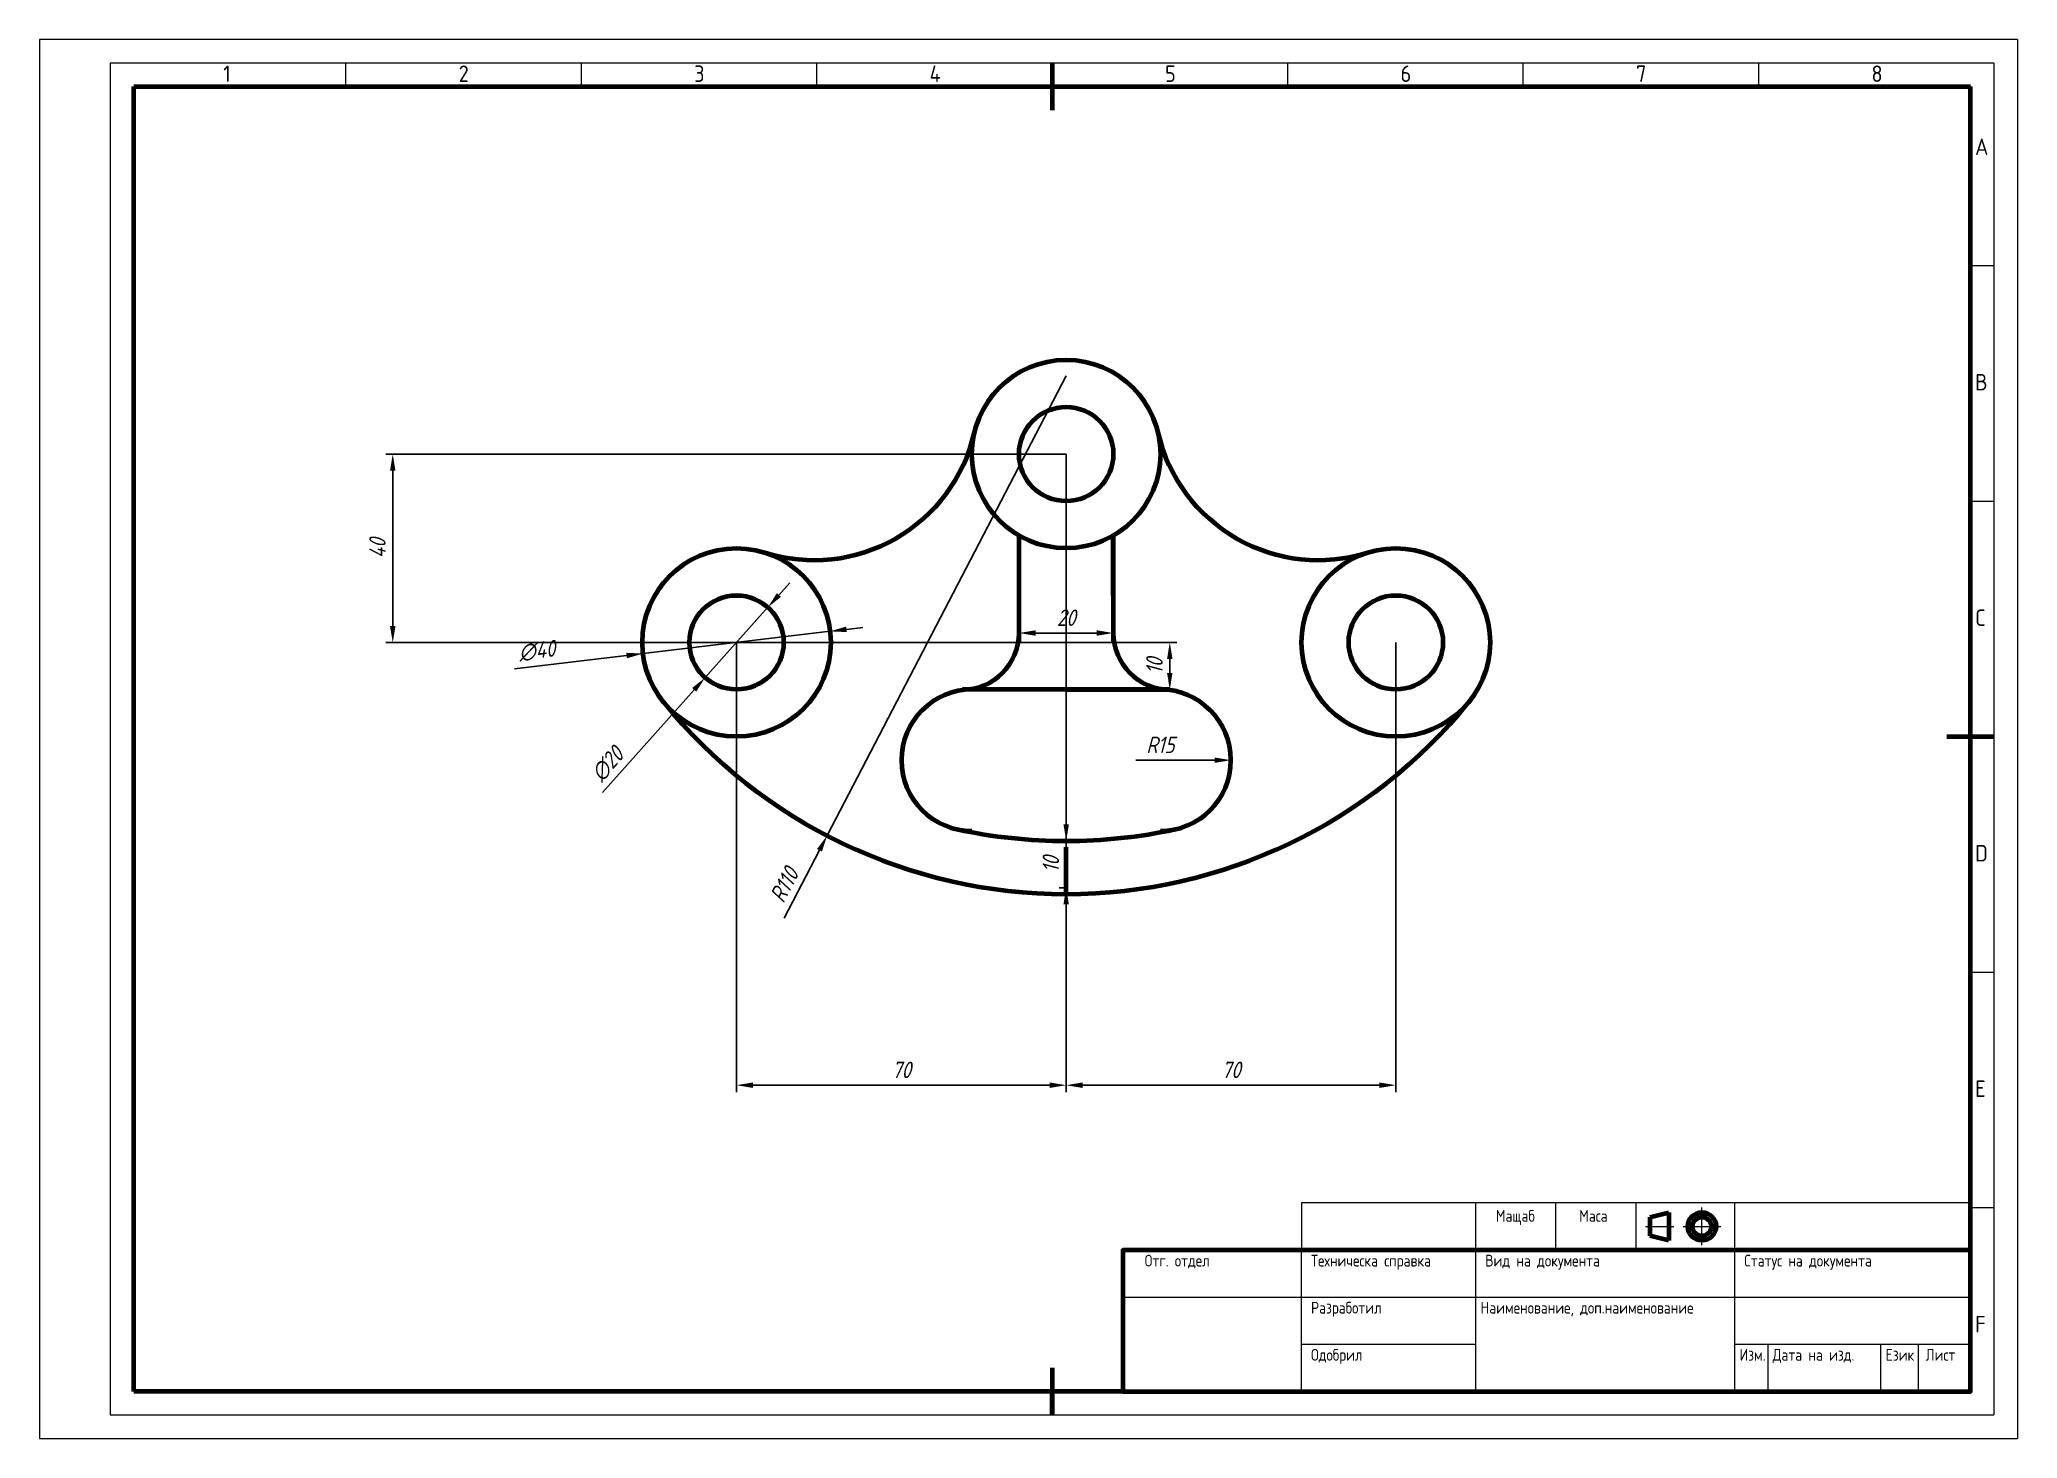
# Model space of a CAD drawing. Extents: x 0 to 420, y 0 to 297.
import ezdxf
from ezdxf.enums import TextEntityAlignment as Align

# ---------------------------------------------------------------- set-up
doc = ezdxf.new("R2010")
doc.units = 0
doc.layers.get('DEFPOINTS').update_dxf_attribs({"linetype": 'CONTINUOUS'})
for name, color, linetype, lineweight in [('Dimensions', 80, 'CONTINUOUS', 20), ('Narrow', 160, 'CONTINUOUS', 20), ('Text35', 253, 'CONTINUOUS', 35), ('Wide', 10, 'CONTINUOUS', 70)]:
    doc.layers.add(name, color=color, linetype=linetype, lineweight=lineweight)
doc.styles.add('ISO Proportional', font='isocp.shx')
doc.styles.get("Standard").update_dxf_attribs({"font": 'simplexc.shx', "width": 0.8, "oblique": 15})
doc.styles.add('WFTEXTn', font='simplexc.shx', dxfattribs={"width": 0.8})
doc.dimstyles.get("Standard").update_dxf_attribs({"dimtxt": 3.5, "dimasz": 3.5, "dimexe": 1.5, "dimexo": 0, "dimgap": 1.5, "dimtad": 1, "dimdsep": 46, "dimtxsty": 'Standard', "dimcen": -1.5, "dimdle": 1.25, "dimadec": 0, "dimazin": 0, "dimtfac": 0.75, "dimtdec": 1, "dimtmove": 0, "dimatfit": 3, "dimfxl": 1, "dimtolj": 1, "dimarcsym": 0})
doc.dimstyles.new('STANDARD$3', dxfattribs={"dimtxt": 3.5, "dimasz": 3.5, "dimexe": 1.5, "dimexo": 0, "dimgap": 1.5, "dimtad": 1, "dimdsep": 46, "dimtxsty": 'Standard', "dimcen": -1.5, "dimdle": 1.25, "dimadec": 0, "dimazin": 0, "dimtfac": 0.75, "dimtdec": 1, "dimtmove": 0, "dimatfit": 0, "dimfxl": 1, "dimtolj": 1, "dimarcsym": 0})

# ---------------------------------------------------------------- blocks, each defined once
blk = doc.blocks.new('*D18')
at = {"layer": 'DEFPOINTS', "color": 0, "ltscale": 0.5, "transparency": 16777216}
for p in [(154.66, 176.46), (141.34, 161.54)]:
    blk.add_point(p, dxfattribs=at)
at = {"layer": 'Dimensions', "color": 0, "lineweight": -2, "ltscale": 0.5, "transparency": 16777216}
for p, q in [((156.99, 179.07), (159.32, 181.68)), ((154.66, 176.46), (141.34, 161.54)), ((139.01, 158.93), (119.53, 137.11))]:
    blk.add_line(p, q, dxfattribs=at)
at = {"layer": 'Dimensions', "color": 0, "ltscale": 0.5, "transparency": 16777216}
for points in [[(156.56, 179.46), (157.43, 178.68), (154.66, 176.46)], [(138.57, 159.32), (139.44, 158.54), (141.34, 161.54)]]:
    blk.add_solid(points, dxfattribs=at)
at = {"layer": 'Dimensions', "color": 0, "ltscale": 0.5, "transparency": 16777216, "insert": (120.58, 143.16), "char_height": 3.5, "attachment_point": 5, "rotation": 48.2397}
blk.add_mtext('\\A1;∅20', dxfattribs=at)
blk = doc.blocks.new('*D19')
at = {"layer": 'DEFPOINTS', "color": 0, "ltscale": 0.5, "transparency": 16777216}
for p in [(167.86, 171.36), (128.14, 166.64)]:
    blk.add_point(p, dxfattribs=at)
at = {"layer": 'Dimensions', "color": 0, "lineweight": -2, "ltscale": 0.5, "transparency": 16777216}
for p, q in [((167.86, 171.36), (128.14, 166.64)), ((171.34, 171.78), (174.81, 172.19)), ((124.66, 166.22), (100.82, 163.38))]:
    blk.add_line(p, q, dxfattribs=at)
at = {"layer": 'Dimensions', "color": 0, "ltscale": 0.5, "transparency": 16777216}
for points in [[(171.27, 172.36), (171.4, 171.2), (167.86, 171.36)], [(124.6, 166.8), (124.73, 165.64), (128.14, 166.64)]]:
    blk.add_solid(points, dxfattribs=at)
at = {"layer": 'Dimensions', "color": 0, "ltscale": 0.5, "transparency": 16777216, "insert": (105.62, 167.23), "char_height": 3.5, "attachment_point": 5, "rotation": 6.789}
blk.add_mtext('\\A1;∅40', dxfattribs=at)
blk = doc.blocks.new('*D20')
at = {"layer": 'DEFPOINTS', "color": 0, "ltscale": 0.5, "transparency": 16777216}
for p in [(75, 209), (218, 209), (148, 169)]:
    blk.add_point(p, dxfattribs=at)
at = {"layer": 'Dimensions', "color": 0, "lineweight": -2, "ltscale": 0.5, "transparency": 16777216}
for p, q in [((218, 209), (73.5, 209)), ((75, 172.5), (75, 205.5)), ((148, 169), (73.5, 169))]:
    blk.add_line(p, q, dxfattribs=at)
at = {"layer": 'Dimensions', "color": 0, "ltscale": 0.5, "transparency": 16777216}
for points in [[(74.42, 205.5), (75.58, 205.5), (75, 209)], [(74.42, 172.5), (75.58, 172.5), (75, 169)]]:
    blk.add_solid(points, dxfattribs=at)
at = {"layer": 'Dimensions', "color": 0, "ltscale": 0.5, "transparency": 16777216, "insert": (71.75, 189), "char_height": 3.5, "attachment_point": 5, "rotation": 90}
blk.add_mtext('\\A1;40', dxfattribs=at)
blk = doc.blocks.new('*D21')
at = {"layer": 'DEFPOINTS', "color": 0, "ltscale": 0.5, "transparency": 16777216}
for p in [(218, 209), (148, 169), (218, 75)]:
    blk.add_point(p, dxfattribs=at)
at = {"layer": 'Dimensions', "color": 0, "lineweight": -2, "ltscale": 0.5, "transparency": 16777216}
for p, q in [((218, 209), (218, 73.5)), ((148, 169), (148, 73.5)), ((151.5, 75), (214.5, 75))]:
    blk.add_line(p, q, dxfattribs=at)
at = {"layer": 'Dimensions', "color": 0, "ltscale": 0.5, "transparency": 16777216}
for points in [[(151.5, 75.58), (151.5, 74.42), (148, 75)], [(214.5, 75.58), (214.5, 74.42), (218, 75)]]:
    blk.add_solid(points, dxfattribs=at)
at = {"layer": 'Dimensions', "color": 0, "ltscale": 0.5, "transparency": 16777216, "insert": (183, 78.25), "char_height": 3.5, "attachment_point": 5}
blk.add_mtext('\\A1;70', dxfattribs=at)
blk = doc.blocks.new('*D22')
at = {"layer": 'DEFPOINTS', "color": 0, "ltscale": 0.5, "transparency": 16777216}
for p in [(218, 209), (288, 169), (288, 75)]:
    blk.add_point(p, dxfattribs=at)
at = {"layer": 'Dimensions', "color": 0, "lineweight": -2, "ltscale": 0.5, "transparency": 16777216}
for p, q in [((218, 209), (218, 73.5)), ((288, 169), (288, 73.5)), ((221.5, 75), (284.5, 75))]:
    blk.add_line(p, q, dxfattribs=at)
at = {"layer": 'Dimensions', "color": 0, "ltscale": 0.5, "transparency": 16777216}
for points in [[(221.5, 75.58), (221.5, 74.42), (218, 75)], [(284.5, 75.58), (284.5, 74.42), (288, 75)]]:
    blk.add_solid(points, dxfattribs=at)
at = {"layer": 'Dimensions', "color": 0, "ltscale": 0.5, "transparency": 16777216, "insert": (253, 78.25), "char_height": 3.5, "attachment_point": 5}
blk.add_mtext('\\A1;70', dxfattribs=at)
blk = doc.blocks.new('*D23')
at = {"layer": 'DEFPOINTS', "color": 0, "ltscale": 0.5, "transparency": 16777216}
for p in [(208, 191.68), (228, 191.68), (228, 171)]:
    blk.add_point(p, dxfattribs=at)
at = {"layer": 'Dimensions', "color": 0, "lineweight": -2, "ltscale": 0.5, "transparency": 16777216}
for p, q in [((208, 191.68), (208, 169.5)), ((228, 191.68), (228, 169.5)), ((211.5, 171), (224.5, 171))]:
    blk.add_line(p, q, dxfattribs=at)
at = {"layer": 'Dimensions', "color": 0, "ltscale": 0.5, "transparency": 16777216}
for points in [[(211.5, 171.58), (211.5, 170.42), (208, 171)], [(224.5, 171.58), (224.5, 170.42), (228, 171)]]:
    blk.add_solid(points, dxfattribs=at)
at = {"layer": 'Dimensions', "color": 0, "ltscale": 0.5, "transparency": 16777216, "insert": (218, 174.25), "char_height": 3.5, "attachment_point": 5}
blk.add_mtext('\\A1;20', dxfattribs=at)
blk = doc.blocks.new('*D24')
at = {"layer": 'DEFPOINTS', "color": 0, "ltscale": 0.5, "transparency": 16777216}
for p in [(238, 144), (253, 144)]:
    blk.add_point(p, dxfattribs=at)
at = {"layer": 'Dimensions', "color": 0, "lineweight": -2, "ltscale": 0.5, "transparency": 16777216}
blk.add_line((232.76, 144), (249.5, 144), dxfattribs=at)
at = {"layer": 'Dimensions', "color": 0, "ltscale": 0.5, "transparency": 16777216}
blk.add_solid([(249.5, 144.58), (249.5, 143.42), (253, 144)], dxfattribs=at)
at = {"layer": 'Dimensions', "color": 0, "ltscale": 0.5, "transparency": 16777216, "insert": (238, 147.25), "char_height": 3.5, "attachment_point": 5}
blk.add_mtext('\\A1;R15', dxfattribs=at)
blk = doc.blocks.new('*D25')
at = {"layer": 'DEFPOINTS', "color": 0, "ltscale": 0.5, "transparency": 16777216}
for p in [(148, 169), (198, 159), (240, 159)]:
    blk.add_point(p, dxfattribs=at)
at = {"layer": 'Dimensions', "color": 0, "lineweight": -2, "ltscale": 0.5, "transparency": 16777216}
for p, q in [((148, 169), (241.5, 169)), ((240, 165.5), (240, 162.5)), ((198, 159), (241.5, 159))]:
    blk.add_line(p, q, dxfattribs=at)
at = {"layer": 'Dimensions', "color": 0, "ltscale": 0.5, "transparency": 16777216}
for points in [[(239.42, 165.5), (240.58, 165.5), (240, 169)], [(239.42, 162.5), (240.58, 162.5), (240, 159)]]:
    blk.add_solid(points, dxfattribs=at)
at = {"layer": 'Dimensions', "color": 0, "ltscale": 0.5, "transparency": 16777216, "insert": (236.75, 164), "char_height": 3.5, "attachment_point": 5, "rotation": 90}
blk.add_mtext('\\A1;10', dxfattribs=at)
blk = doc.blocks.new('*D26')
at = {"layer": 'DEFPOINTS', "color": 0, "ltscale": 0.5, "transparency": 16777216}
for p in [(218, 225.57), (167.23, 127.98)]:
    blk.add_point(p, dxfattribs=at)
at = {"layer": 'Dimensions', "color": 0, "lineweight": -2, "ltscale": 0.5, "transparency": 16777216}
for p, q in [((218, 225.57), (167.23, 127.98)), ((158.1, 110.43), (165.62, 124.88))]:
    blk.add_line(p, q, dxfattribs=at)
at = {"layer": 'Dimensions', "color": 0, "ltscale": 0.5, "transparency": 16777216}
blk.add_solid([(165.1, 125.15), (166.14, 124.61), (167.23, 127.98)], dxfattribs=at)
at = {"layer": 'Dimensions', "color": 0, "ltscale": 0.5, "transparency": 16777216, "insert": (158.12, 117.5), "char_height": 3.5, "attachment_point": 5, "rotation": 62.5155}
blk.add_mtext('\\A1;R110', dxfattribs=at)
blk = doc.blocks.new('*D27')
at = {"layer": 'DEFPOINTS', "color": 0, "ltscale": 0.5, "transparency": 16777216}
for p in [(218, 126.87), (218, 116.87), (218, 116.87)]:
    blk.add_point(p, dxfattribs=at)
at = {"layer": 'Dimensions', "color": 0, "lineweight": -2, "ltscale": 0.5, "transparency": 16777216}
for p, q in [((218, 130.37), (218, 133.87)), ((218, 126.87), (216.5, 126.87)), ((218, 126.87), (218, 116.87)), ((218, 116.87), (216.5, 116.87)), ((218, 113.37), (218, 109.87))]:
    blk.add_line(p, q, dxfattribs=at)
at = {"layer": 'Dimensions', "color": 0, "ltscale": 0.5, "transparency": 16777216}
for points in [[(217.42, 130.37), (218.58, 130.37), (218, 126.87)], [(217.42, 113.37), (218.58, 113.37), (218, 116.87)]]:
    blk.add_solid(points, dxfattribs=at)
at = {"layer": 'Dimensions', "color": 0, "ltscale": 0.5, "transparency": 16777216, "insert": (214.75, 121.87), "char_height": 3.5, "attachment_point": 5, "rotation": 90}
blk.add_mtext('\\A1;10', dxfattribs=at)

msp = doc.modelspace()

# ---------------------------------------------------------------- linework, layer by layer
at = {"layer": 'Narrow'}
for p, q in [((420, 297), (0, 297)), ((0, 297), (0, 0)), ((420, 297), (420, 0)), ((415, 292), (15, 292)), ((15, 292), (15, 5)), ((65, 292), (65, 287)), ((115, 292), (115, 287)), ((165, 292), (165, 287)), ((265, 292), (265, 287)), ((315, 292), (315, 287)), ((365, 292), (365, 287)), ((415, 292), (415, 5)), ((410, 249), (415, 249)), ((410, 199), (415, 199)), ((410, 99), (415, 99)), ((305.002, 40), (305.002, 50)), ((322.002, 40), (322.002, 50)), ((339.002, 40), (339.002, 50)), ((353, 41), (353, 49)), ((360.002, 40), (360.002, 50)), ((410, 49), (415, 49)), ((341, 45), (347, 45)), ((349, 45), (357, 45)), ((268.002, 10), (268.002, 40)), ((305.002, 10), (305.002, 40)), ((360.002, 10), (360.002, 40)), ((230, 30), (410, 30)), ((268.002, 20), (305.002, 20)), ((360.018, 20), (410, 20)), ((367.002, 20), (367.002, 10)), ((391.002, 10.108), (391.002, 20)), ((399, 9.935), (399, 20)), ((15, 5), (415, 5)), ((0, 0), (420, 0))]:
    msp.add_line(p, q, dxfattribs=at)
msp.add_lwpolyline([(268.002, 40), (410, 40), (410, 50), (268.002, 50)], close=True, dxfattribs=at)
at = {"layer": 'Wide'}
for p, q in [((215, 292), (215, 282)), ((20, 10), (20, 287)), ((20, 287), (410, 287)), ((410, 10), (410, 287)), ((405, 149), (415, 149)), ((342, 47), (346, 48)), ((342, 43), (342, 47)), ((346, 48), (346, 42)), ((346, 42), (342, 43)), ((215, 15), (215, 5)), ((215, 5), (215, 10))]:
    msp.add_line(p, q, dxfattribs=at)
at = {"layer": 'Wide', "ltscale": 0.5}
for p, q in [((208, 169), (208, 191.679)), ((228, 179), (228, 191.679)), ((228, 191.679), (228, 169)), ((240, 159), (196, 159)), ((218, 159), (240, 159)), ((218, 115.569), (218, 125.569)), ((230, 10), (20, 10))]:
    msp.add_line(p, q, dxfattribs=at)
at = {"layer": 'Wide'}
msp.add_lwpolyline([(230, 10), (410, 10), (410, 40), (230, 40)], close=True, dxfattribs=at)
at = {"layer": 'Wide', "ltscale": 0.5}
for centre, radius in [((218, 209), 20), ((218, 209), 10), ((148, 169), 20), ((288, 169), 20), ((148, 169), 10), ((288, 169), 10)]:
    msp.add_circle(centre, radius, dxfattribs=at)
at = {"layer": 'Wide'}
for radius in [3, 2]:
    msp.add_circle((353, 45), radius, dxfattribs=at)
at = {"layer": 'Wide', "ltscale": 0.5}
for centre, radius, start, end in [((164.436, 221.487), 35, 252.61208, 346.87769), ((271.564, 221.487), 35, 193.12231, 287.38792), ((196, 171), 12, 270, 0), ((240, 171), 12, 180, 270), ((218, 225.569), 110, 218.94244, 321.05756), ((198, 144), 15, 90, 270), ((238, 144), 15, 270, 90), ((218, 236.871), 110, 257.8468, 282.1532)]:
    msp.add_arc(centre, radius, start, end, dxfattribs=at)

# ---------------------------------------------------------------- texts
at = {"layer": 'Text35', "ltscale": 0.5, "style": 'ISO Proportional'}
for s, p in [('1', (39, 288)), ('2', (89, 288)), ('3', (139, 288)), ('4', (189, 288)), ('5', (239, 288)), ('6', (289, 288)), ('7', (339, 288)), ('8', (389, 288)), ('A', (411, 272.5)), ('B', (411, 222.5)), ('C', (411, 172.5)), ('D', (411, 122.5)), ('E', (411, 72.5)), ('F', (411, 22.5))]:
    msp.add_text(s, height=3.5, dxfattribs=at).set_placement(p)
at = {"layer": 'Text35', "style": 'WFTEXTn', "width": 0.8}
for s, p in [('Мащаб', (313.381, 46)), ('Маса', (329.952, 46)), ('Отг. отдел', (241.571, 36.5))]:
    msp.add_text(s, height=2.5, dxfattribs=at).set_placement(p, align=Align.CENTER)
for s, p in [('Техническа справка', (270, 36.5)), ('Вид на документа', (307, 36.5)), ('Статус на документа', (362, 36.5)), ('Разработил', (270, 26.5)), ('Наименование, доп.наименование', (306, 26.5)), ('Одобрил', (270, 16.5)), ('Изм.', (361, 16.5)), ('Дата на изд.', (367.998, 16.5)), ('Език', (392.017, 16.5)), ('Лист', (400.514, 16.5))]:
    msp.add_text(s, height=2.5, dxfattribs=at).set_placement(p)

# ---------------------------------------------------------------- dimensions: what is measured, and where the dimension line sits
at = {"layer": 'Dimensions', "ltscale": 0.5}
for center, mpoint, picture, middle in [((218, 225.569), (167.234, 127.984), '*D26', (161, 116)), ((238, 144), (253, 144), '*D24', (238, 144))]:
    dim = msp.add_radius_dim(center=center, mpoint=mpoint, dimstyle='Standard', dxfattribs=at)
    dim.commit()
    dim.dimension.update_dxf_attribs({"geometry": picture, "text_midpoint": middle, "dimtype": 164})
for base, p1, p2, picture, middle in [((75, 209), (148, 169), (218, 209), '*D20', (71.75, 189)), ((240, 159), (148, 169), (198, 159), '*D25', (236.75, 164)), ((218, 116.871), (218, 126.871), (218, 116.871), '*D27', (214.75, 121.871))]:
    dim = msp.add_linear_dim(base=base, p1=p1, p2=p2, angle=90, dimstyle='Standard', dxfattribs=at)
    dim.commit()
    dim.dimension.update_dxf_attribs({"geometry": picture, "text_midpoint": middle})
for base, p1, p2, picture, middle in [((218, 75), (148, 169), (218, 209), '*D21', (183, 78.25)), ((288, 75), (218, 209), (288, 169), '*D22', (253, 78.25))]:
    dim = msp.add_linear_dim(base=base, p1=p1, p2=p2, dimstyle='Standard', dxfattribs=at)
    dim.commit()
    dim.dimension.update_dxf_attribs({"geometry": picture, "text_midpoint": middle})
dim = msp.add_aligned_dim(p1=(208, 191.679), p2=(228, 191.679), distance=-20.679, dimstyle='Standard', dxfattribs=at)
dim.commit()
dim.dimension.update_dxf_attribs({"geometry": '*D23', "text_midpoint": (218, 174.25)})
for p1, p2, picture, middle in [((154.66, 176.459), (141.34, 161.541), '*D18', (123, 141)), ((167.86, 171.364), (128.14, 166.636), '*D19', (106, 164))]:
    dim = msp.add_diameter_dim_2p(p1=p1, p2=p2, dimstyle='STANDARD$3', dxfattribs=at)
    dim.commit()
    dim.dimension.update_dxf_attribs({"geometry": picture, "text_midpoint": middle, "dimtype": 163})

doc.saveas('drawing.dxf')
